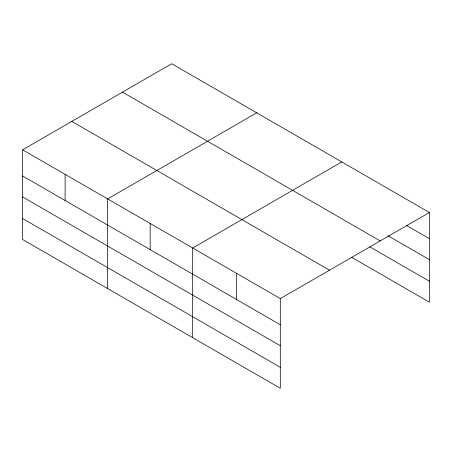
<?xml version="1.0" encoding="UTF-8"?>
<svg xmlns="http://www.w3.org/2000/svg" width="452" height="452" viewBox="0 0 452 452"><rect width="100%" height="100%" fill="white"/><g stroke="black" fill="none" stroke-linecap="round" stroke-linejoin="round"><path stroke-width="0.68" d="M280.302 345.712L280.302 298.597L22.6 149.815L22.6 239.481L280.302 388.268L280.302 345.712L22.6 196.931M351.515 257.222L429.4 302.185L429.4 212.519L171.698 63.732L22.6 149.815M256.736 112.83L107.644 198.914L107.644 288.579M341.78 161.929L192.682 248.012L192.682 337.678M280.302 298.597L429.4 212.519M406.28 225.328L429.4 238.673M388.025 235.746L429.4 259.634M122.492 92.14L380.2 240.922M369.77 246.803L429.4 281.229M71.8 121.407L329.508 270.189M22.6 175.969L280.302 324.756M22.6 218.525L280.302 367.306M236.492 273.302L236.492 299.461M150.166 223.463L150.166 249.617M65.122 174.365L65.122 200.518"/></g></svg>
